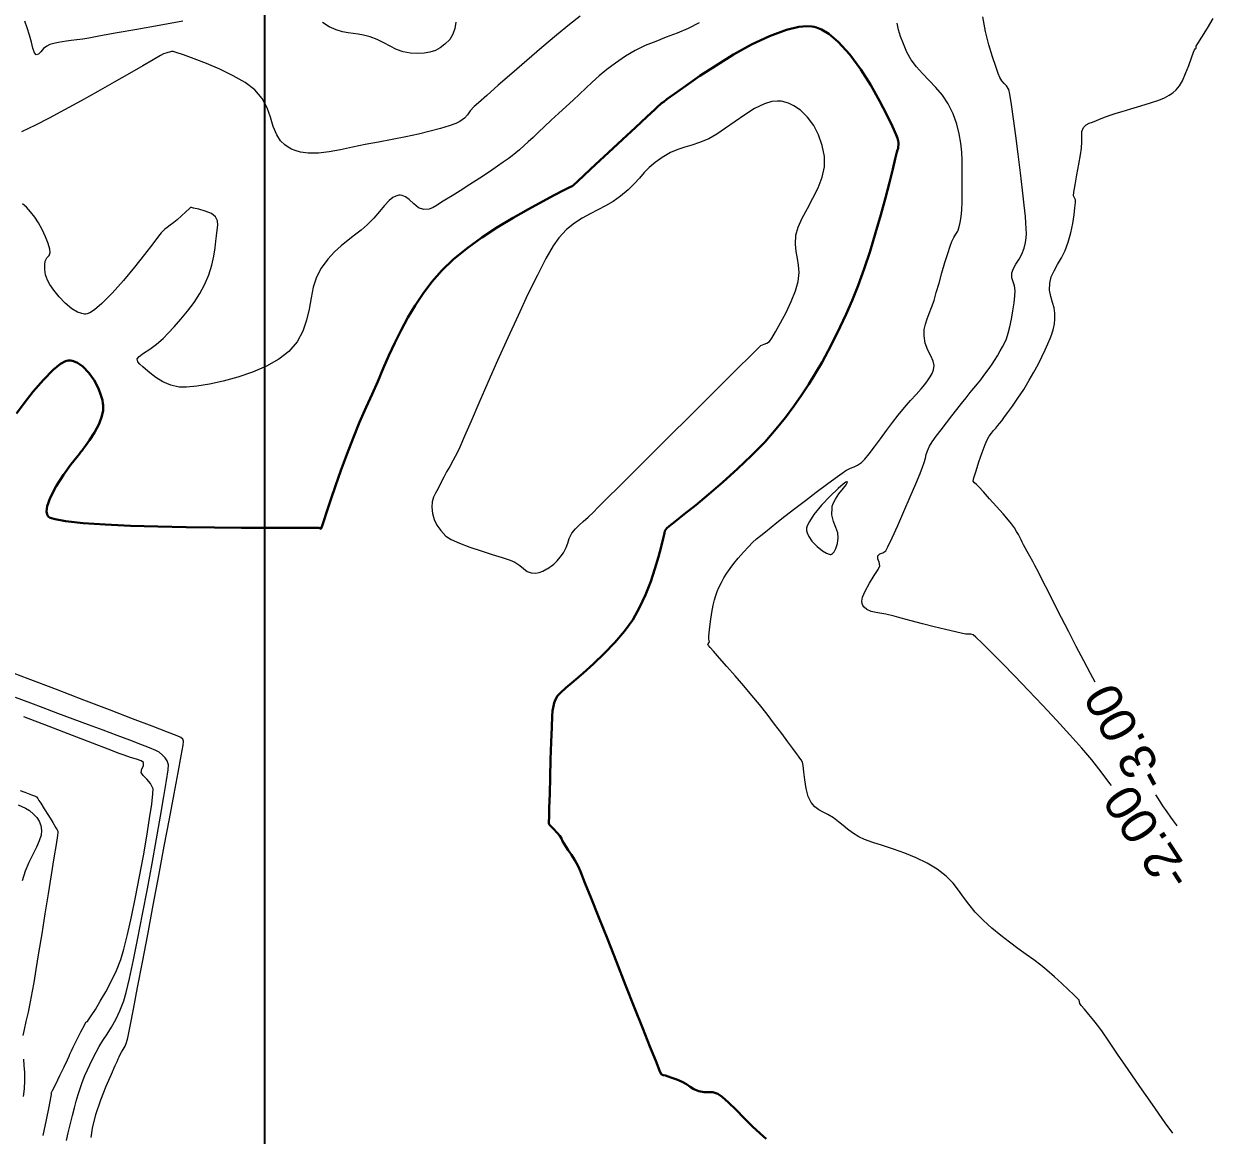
# Model space of a CAD drawing. Header units: metres. Extents: x 2662 to 3279, y 1027 to 1511.
# Drawn here: x 3166.9 to 3266.7, y 1326.3 to 1419.6 of the extents above; entities that cross this region are included whole.
import ezdxf

# ---------------------------------------------------------------- set-up
doc = ezdxf.new("R2010")
doc.units = ezdxf.units.M
doc.header["$LTSCALE"] = 1000
doc.layers.add('01 main point', color=1, linetype='Continuous')
for name, color, linetype, lineweight in [('CONT-MJR', 251, 'Continuous', 30), ('CONT-MNR', 252, 'Continuous', 9), ('TEXT KONT', 3, 'Continuous', 15)]:
    doc.layers.add(name, color=color, linetype=linetype, lineweight=lineweight)
doc.styles.get("Standard").update_dxf_attribs({"font": 'arial.ttf'})

msp = doc.modelspace()

# ---------------------------------------------------------------- linework, layer by layer
at = {"layer": '01 main point'}
msp.add_lwpolyline([(2684.596, 1092.671), (3187.114, 1092.671), (3187.114, 1448.024), (2684.596, 1448.024)], close=True, dxfattribs=at)
at = {"layer": 'CONT-MJR', "flags": 128}
msp.add_lwpolyline([(3229.188, 1325.994), (3228.675, 1326.435), (3228.044, 1327.036), (3227.352, 1327.722), (3226.657, 1328.416), (3226.014, 1329.041), (3225.483, 1329.522), (3225.119, 1329.782), (3224.71, 1329.908), (3224.352, 1329.919), (3223.984, 1329.918), (3223.545, 1330.004), (3223.128, 1330.178), (3222.808, 1330.371), (3222.501, 1330.574), (3222.122, 1330.78), (3221.681, 1330.97), (3221.276, 1331.126), (3220.95, 1331.241), (3220.748, 1331.31), (3220.54, 1331.353), (3220.37, 1331.434), (3220.237, 1331.736), (3219.913, 1332.531), (3219.434, 1333.733), (3218.831, 1335.253), (3218.139, 1337.006), (3217.39, 1338.903), (3216.619, 1340.857), (3215.859, 1342.781), (3215.144, 1344.588), (3214.506, 1346.189), (3213.98, 1347.498), (3213.599, 1348.428), (3213.397, 1348.891), (3213.12, 1349.39), (3212.838, 1349.837), (3212.577, 1350.221), (3212.362, 1350.53), (3212.218, 1350.753), (3212.098, 1350.998), (3212.012, 1351.198), (3211.876, 1351.431), (3211.652, 1351.7), (3211.342, 1352.027), (3211.064, 1352.313), (3210.937, 1352.457), (3210.938, 1352.56), (3210.955, 1352.668), (3210.963, 1352.983), (3210.984, 1353.797), (3211.015, 1354.972), (3211.052, 1356.371), (3211.095, 1357.858), (3211.14, 1359.296), (3211.185, 1360.547), (3211.228, 1361.474), (3211.265, 1361.941), (3211.33, 1362.311), (3211.397, 1362.602), (3211.501, 1362.877), (3211.677, 1363.198), (3211.912, 1363.45), (3212.382, 1363.865), (3213.037, 1364.423), (3213.826, 1365.102), (3214.697, 1365.881), (3215.6, 1366.74), (3216.484, 1367.656), (3217.296, 1368.61), (3217.987, 1369.579), (3218.562, 1370.598), (3219.064, 1371.684), (3219.493, 1372.787), (3219.853, 1373.858), (3220.146, 1374.85), (3220.374, 1375.713), (3220.539, 1376.399), (3220.642, 1376.859), (3220.688, 1377.045), (3220.764, 1377.166), (3220.856, 1377.277), (3221.051, 1377.432), (3221.556, 1377.829), (3222.316, 1378.432), (3223.273, 1379.209), (3224.371, 1380.124), (3225.556, 1381.145), (3226.771, 1382.238), (3227.959, 1383.369), (3229.065, 1384.504), (3230.032, 1385.61), (3230.799, 1386.575), (3231.506, 1387.514), (3232.16, 1388.437), (3232.768, 1389.353), (3233.339, 1390.272), (3233.88, 1391.203), (3234.399, 1392.156), (3234.903, 1393.14), (3235.4, 1394.165), (3235.897, 1395.241), (3236.403, 1396.378), (3236.915, 1397.638), (3237.42, 1399.045), (3237.909, 1400.54), (3238.373, 1402.07), (3238.805, 1403.577), (3239.194, 1405.007), (3239.532, 1406.302), (3239.811, 1407.408), (3240.022, 1408.269), (3240.156, 1408.829), (3240.204, 1409.031), (3240.234, 1409.087), (3240.262, 1409.143), (3240.277, 1409.261), (3240.284, 1409.472), (3240.283, 1409.628), (3240.27, 1409.805), (3240.215, 1410.006), (3240.09, 1410.298), (3239.78, 1410.984), (3239.308, 1411.969), (3238.693, 1413.16), (3237.958, 1414.463), (3237.124, 1415.783), (3236.211, 1417.028), (3235.241, 1418.102), (3234.437, 1418.776), (3233.826, 1419.142), (3233.417, 1419.308), (3233.213, 1419.366), (3233.022, 1419.402), (3232.608, 1419.431), (3231.917, 1419.372), (3230.886, 1419.125), (3229.469, 1418.592), (3227.968, 1417.87), (3226.449, 1417.027), (3224.977, 1416.127), (3223.616, 1415.237), (3222.431, 1414.421), (3221.488, 1413.746), (3220.851, 1413.277), (3220.584, 1413.08), (3220.414, 1412.955), (3220.288, 1412.841), (3220.132, 1412.696), (3219.839, 1412.426), (3219.166, 1411.8), (3218.222, 1410.921), (3217.118, 1409.893), (3215.965, 1408.818), (3214.873, 1407.801), (3213.952, 1406.943), (3213.313, 1406.347), (3213.066, 1406.118), (3212.988, 1406.053), (3212.908, 1405.99), (3212.714, 1405.895), (3212.195, 1405.638), (3211.405, 1405.236), (3210.399, 1404.707), (3209.233, 1404.068), (3207.961, 1403.337), (3206.639, 1402.53), (3205.322, 1401.666), (3204.065, 1400.76), (3202.922, 1399.831), (3201.95, 1398.897), (3201.126, 1397.949), (3200.383, 1396.972), (3199.712, 1395.969), (3199.101, 1394.944), (3198.54, 1393.9), (3198.018, 1392.839), (3197.524, 1391.767), (3197.048, 1390.685), (3196.578, 1389.598), (3196.105, 1388.508), (3195.616, 1387.419), (3195.066, 1386.164), (3194.521, 1384.827), (3193.995, 1383.458), (3193.498, 1382.107), (3193.043, 1380.825), (3192.641, 1379.663), (3192.306, 1378.67), (3192.049, 1377.897), (3191.908, 1377.471), (3191.843, 1377.281), (3191.822, 1377.222), (3191.817, 1377.214), (3191.806, 1377.213), (3191.775, 1377.225), (3191.716, 1377.262), (3191.642, 1377.303), (3191.311, 1377.303), (3190.403, 1377.298), (3189.013, 1377.294), (3187.234, 1377.292), (3185.161, 1377.299), (3182.89, 1377.316), (3180.514, 1377.348), (3178.127, 1377.398), (3175.825, 1377.47), (3173.702, 1377.568), (3171.853, 1377.696), (3170.371, 1377.857), (3169.514, 1378.013), (3169.095, 1378.146), (3168.933, 1378.243), (3168.89, 1378.294), (3168.839, 1378.405), (3168.79, 1378.66), (3168.837, 1379.116), (3169.083, 1379.824), (3169.596, 1380.794), (3170.221, 1381.756), (3170.837, 1382.601), (3171.319, 1383.224), (3171.544, 1383.515), (3171.66, 1383.674), (3171.765, 1383.794), (3171.878, 1383.956), (3172.056, 1384.193), (3172.4, 1384.657), (3172.816, 1385.288), (3173.208, 1386.028), (3173.439, 1386.66), (3173.533, 1387.137), (3173.546, 1387.45), (3173.536, 1387.603), (3173.519, 1387.735), (3173.468, 1388.006), (3173.355, 1388.427), (3173.139, 1388.998), (3172.779, 1389.693), (3172.337, 1390.324), (3171.832, 1390.843), (3171.396, 1391.146), (3171.057, 1391.292), (3170.828, 1391.345), (3170.712, 1391.357), (3170.607, 1391.352), (3170.372, 1391.287), (3169.967, 1391.061), (3169.353, 1390.564), (3168.518, 1389.718), (3167.676, 1388.742), (3166.896, 1387.761), (3166.251, 1386.904)], dxfattribs=at)
at = {"layer": 'CONT-MNR', "flags": 128}
for points, elevation in [([(3213.567, 1420.269), (3212.68, 1419.559), (3211.586, 1418.652), (3210.363, 1417.618), (3209.089, 1416.526), (3207.841, 1415.448), (3206.697, 1414.452), (3205.737, 1413.609), (3205.036, 1412.989), (3204.675, 1412.662), (3204.344, 1412.297), (3204.11, 1411.98), (3203.862, 1411.691), (3203.486, 1411.414), (3203.137, 1411.254), (3202.584, 1411.058), (3201.856, 1410.836), (3200.985, 1410.599), (3200, 1410.355), (3198.929, 1410.116), (3197.803, 1409.892), (3196.652, 1409.691), (3195.527, 1409.486), (3194.462, 1409.26), (3193.453, 1409.044), (3192.5, 1408.867), (3191.601, 1408.761), (3190.755, 1408.754), (3190.114, 1408.842), (3189.655, 1408.972), (3189.358, 1409.092), (3189.213, 1409.163), (3189.054, 1409.252), (3188.774, 1409.447), (3188.434, 1409.781), (3188.101, 1410.289), (3187.81, 1411.002), (3187.572, 1411.771), (3187.296, 1412.562), (3186.888, 1413.341), (3186.255, 1414.074), (3185.448, 1414.68), (3184.442, 1415.262), (3183.331, 1415.802), (3182.207, 1416.284), (3181.162, 1416.691), (3180.288, 1417.005), (3179.678, 1417.208), (3179.423, 1417.285), (3179.269, 1417.28), (3179.112, 1417.241), (3178.973, 1417.209), (3178.808, 1417.163), (3178.612, 1417.09), (3178.354, 1416.948), (3177.748, 1416.599), (3176.857, 1416.085), (3175.743, 1415.443), (3174.468, 1414.713), (3173.095, 1413.935), (3171.686, 1413.146), (3170.304, 1412.386), (3169.009, 1411.694), (3167.866, 1411.11), (3166.688, 1410.553)], -2), ([(3223.574, 1419.691), (3222.641, 1419.235), (3221.717, 1418.843), (3220.806, 1418.49), (3219.912, 1418.146), (3219.04, 1417.784), (3218.193, 1417.376), (3217.376, 1416.895), (3216.539, 1416.319), (3215.812, 1415.77), (3215.17, 1415.242), (3214.59, 1414.728), (3214.048, 1414.222), (3213.518, 1413.716), (3212.978, 1413.204), (3212.403, 1412.679), (3211.743, 1412.083), (3211.134, 1411.518), (3210.577, 1410.991), (3210.072, 1410.509), (3209.619, 1410.077), (3209.219, 1409.702), (3208.871, 1409.39), (3208.478, 1409.05), (3208.163, 1408.783), (3207.87, 1408.545), (3207.542, 1408.294), (3207.124, 1407.988), (3206.649, 1407.657), (3205.968, 1407.2), (3205.165, 1406.67), (3204.32, 1406.121), (3203.516, 1405.607), (3202.834, 1405.183), (3202.357, 1404.902), (3201.927, 1404.636), (3201.576, 1404.391), (3201.25, 1404.191), (3200.895, 1404.062), (3200.459, 1404.027), (3200.006, 1404.174), (3199.609, 1404.492), (3199.229, 1404.855), (3198.91, 1405.095), (3198.647, 1405.203), (3198.457, 1405.227), (3198.356, 1405.221), (3198.27, 1405.207), (3198.104, 1405.156), (3197.863, 1405.029), (3197.548, 1404.777), (3197.149, 1404.355), (3196.724, 1403.849), (3196.25, 1403.298), (3195.704, 1402.738), (3195.187, 1402.289), (3194.647, 1401.869), (3194.091, 1401.446), (3193.525, 1400.989), (3192.956, 1400.467), (3192.39, 1399.85), (3191.833, 1399.107), (3191.438, 1398.343), (3191.176, 1397.499), (3190.989, 1396.597), (3190.819, 1395.664), (3190.606, 1394.722), (3190.292, 1393.798), (3189.819, 1392.915), (3189.127, 1392.097), (3188.282, 1391.446), (3187.246, 1390.871), (3186.082, 1390.375), (3184.853, 1389.958), (3183.621, 1389.623), (3182.449, 1389.37), (3181.399, 1389.2), (3180.534, 1389.116), (3179.917, 1389.118), (3179.217, 1389.275), (3178.553, 1389.567), (3177.955, 1389.929), (3177.454, 1390.3), (3177.079, 1390.616), (3176.86, 1390.814), (3176.613, 1391.035), (3176.437, 1391.247), (3176.391, 1391.484), (3176.551, 1391.68), (3176.929, 1391.95), (3177.446, 1392.295), (3178.022, 1392.712), (3178.577, 1393.199), (3179, 1393.634), (3179.504, 1394.18), (3180.057, 1394.81), (3180.623, 1395.502), (3181.167, 1396.229), (3181.656, 1396.969), (3182.054, 1397.694), (3182.399, 1398.527), (3182.651, 1399.344), (3182.825, 1400.114), (3182.938, 1400.803), (3183.007, 1401.381), (3183.049, 1401.816), (3183.116, 1402.295), (3183.171, 1402.702), (3183.147, 1403.066), (3182.979, 1403.421), (3182.633, 1403.685), (3182.112, 1403.897), (3181.56, 1404.053), (3181.121, 1404.15), (3180.941, 1404.183), (3180.879, 1404.198), (3180.762, 1404.092), (3180.475, 1403.828), (3180.106, 1403.492), (3179.742, 1403.165), (3179.471, 1402.932), (3179.16, 1402.697), (3178.897, 1402.514), (3178.706, 1402.371), (3178.59, 1402.264), (3178.505, 1402.172), (3178.397, 1402.055), (3178.191, 1401.786), (3177.705, 1401.147), (3177.006, 1400.243), (3176.162, 1399.182), (3175.239, 1398.07), (3174.304, 1397.014), (3173.423, 1396.121), (3172.802, 1395.595), (3172.409, 1395.347), (3172.188, 1395.264), (3172.092, 1395.25), (3171.975, 1395.249), (3171.738, 1395.282), (3171.381, 1395.403), (3170.909, 1395.677), (3170.346, 1396.149), (3169.835, 1396.698), (3169.4, 1397.251), (3169.068, 1397.737), (3168.863, 1398.085), (3168.693, 1398.536), (3168.628, 1398.978), (3168.633, 1399.375), (3168.678, 1399.689), (3168.815, 1399.96), (3168.997, 1400.162), (3169.098, 1400.423), (3169.052, 1400.703), (3168.909, 1401.164), (3168.69, 1401.733), (3168.417, 1402.342), (3168.111, 1402.919), (3167.793, 1403.395), (3167.439, 1403.842), (3167.111, 1404.216), (3166.771, 1404.51)], -1), ([(3180.235, 1419.829), (3178.248, 1419.484), (3176.373, 1419.152), (3174.701, 1418.851), (3173.328, 1418.601), (3172.344, 1418.423), (3171.844, 1418.337), (3171.326, 1418.265), (3170.861, 1418.205), (3170.451, 1418.153), (3170.096, 1418.102), (3169.797, 1418.046), (3169.506, 1417.987), (3169.278, 1417.939), (3169.059, 1417.869), (3168.797, 1417.745), (3168.53, 1417.531), (3168.312, 1417.275), (3168.118, 1417.074), (3167.922, 1417.024), (3167.773, 1417.194), (3167.642, 1417.568), (3167.51, 1418.082), (3167.359, 1418.676), (3167.169, 1419.286), (3166.964, 1419.829)], -3), ([(3203.134, 1419.761), (3203.066, 1419.235), (3202.898, 1418.757), (3202.621, 1418.314), (3202.228, 1417.895), (3201.837, 1417.597), (3201.418, 1417.381), (3200.964, 1417.239), (3200.467, 1417.161), (3199.922, 1417.138), (3199.32, 1417.161), (3198.719, 1417.265), (3198.163, 1417.466), (3197.63, 1417.727), (3197.1, 1418.013), (3196.549, 1418.287), (3195.957, 1418.511), (3195.399, 1418.656), (3194.933, 1418.738), (3194.515, 1418.791), (3194.099, 1418.848), (3193.638, 1418.943), (3193.089, 1419.108), (3192.507, 1419.376), (3191.955, 1419.727)], -3), ([(3263.31, 1326.465), (3262.67, 1327.351), (3261.599, 1328.87), (3260.549, 1330.384), (3259.562, 1331.822), (3258.68, 1333.114), (3257.949, 1334.188), (3257.41, 1334.973), (3257.106, 1335.397), (3256.683, 1335.932), (3256.264, 1336.442), (3255.898, 1336.88), (3255.633, 1337.2), (3255.516, 1337.353), (3255.485, 1337.491), (3255.451, 1337.625), (3255.32, 1337.768), (3255.004, 1338.083), (3254.547, 1338.524), (3253.989, 1339.047), (3253.374, 1339.608), (3252.742, 1340.161), (3252.232, 1340.575), (3251.648, 1341.014), (3251.006, 1341.482), (3250.319, 1341.98), (3249.603, 1342.51), (3248.872, 1343.074), (3248.14, 1343.675), (3247.423, 1344.314), (3246.724, 1345.03), (3246.191, 1345.686), (3245.753, 1346.299), (3245.34, 1346.884), (3244.88, 1347.458), (3244.304, 1348.04), (3243.539, 1348.644), (3242.708, 1349.153), (3241.787, 1349.597), (3240.823, 1349.983), (3239.861, 1350.32), (3238.948, 1350.616), (3238.129, 1350.88), (3237.451, 1351.12), (3236.959, 1351.343), (3236.424, 1351.676), (3236.004, 1351.988), (3235.638, 1352.293), (3235.266, 1352.608), (3234.827, 1352.947), (3234.367, 1353.234), (3233.962, 1353.434), (3233.601, 1353.62), (3233.268, 1353.865), (3232.952, 1354.244), (3232.724, 1354.75), (3232.555, 1355.417), (3232.433, 1356.141), (3232.345, 1356.82), (3232.281, 1357.351), (3232.228, 1357.631), (3232.129, 1357.819), (3232.023, 1357.957), (3231.888, 1358.128), (3231.737, 1358.338), (3231.436, 1358.755), (3231.01, 1359.336), (3230.489, 1360.039), (3229.897, 1360.823), (3229.263, 1361.647), (3228.613, 1362.467), (3227.994, 1363.219), (3227.302, 1364.032), (3226.586, 1364.858), (3225.893, 1365.648), (3225.271, 1366.355), (3224.766, 1366.928), (3224.48, 1367.259), (3224.349, 1367.416), (3224.308, 1367.472), (3224.302, 1367.484), (3224.303, 1367.509), (3224.326, 1367.561), (3224.384, 1367.638), (3224.436, 1367.728), (3224.405, 1367.836), (3224.365, 1367.947), (3224.382, 1368.188), (3224.434, 1368.734), (3224.516, 1369.446), (3224.621, 1370.183), (3224.742, 1370.805), (3224.854, 1371.258), (3224.954, 1371.619), (3225.067, 1371.943), (3225.217, 1372.284), (3225.427, 1372.699), (3225.643, 1373.088), (3225.884, 1373.478), (3226.158, 1373.88), (3226.475, 1374.303), (3226.844, 1374.756), (3227.274, 1375.25), (3227.694, 1375.704), (3228.051, 1376.061), (3228.383, 1376.362), (3228.727, 1376.651), (3229.121, 1376.971), (3229.602, 1377.365), (3230.082, 1377.751), (3230.764, 1378.283), (3231.585, 1378.915), (3232.481, 1379.597), (3233.389, 1380.284), (3234.246, 1380.926), (3234.99, 1381.477), (3235.556, 1381.888), (3235.882, 1382.112), (3236.252, 1382.304), (3236.563, 1382.42), (3236.864, 1382.548), (3237.199, 1382.774), (3237.469, 1383.055), (3237.839, 1383.515), (3238.283, 1384.104), (3238.775, 1384.774), (3239.288, 1385.474), (3239.796, 1386.154), (3240.274, 1386.764), (3240.801, 1387.394), (3241.31, 1387.975), (3241.778, 1388.498), (3242.186, 1388.956), (3242.511, 1389.34), (3242.731, 1389.643), (3242.95, 1389.98), (3243.12, 1390.26), (3243.233, 1390.55), (3243.283, 1390.92), (3243.207, 1391.294), (3243.003, 1391.728), (3242.753, 1392.226), (3242.537, 1392.791), (3242.435, 1393.428), (3242.461, 1393.946), (3242.554, 1394.404), (3242.7, 1394.84), (3242.879, 1395.292), (3243.076, 1395.798), (3243.273, 1396.396), (3243.463, 1397.054), (3243.694, 1397.851), (3243.944, 1398.713), (3244.196, 1399.566), (3244.428, 1400.337), (3244.621, 1400.951), (3244.756, 1401.334), (3244.931, 1401.684), (3245.103, 1401.944), (3245.262, 1402.207), (3245.399, 1402.564), (3245.477, 1402.922), (3245.544, 1403.405), (3245.598, 1403.992), (3245.634, 1404.664), (3245.648, 1405.403), (3245.637, 1406.188), (3245.629, 1406.804), (3245.632, 1407.451), (3245.627, 1408.129), (3245.597, 1408.841), (3245.525, 1409.589), (3245.393, 1410.373), (3245.184, 1411.195), (3244.879, 1412.058), (3244.469, 1412.885), (3243.978, 1413.613), (3243.434, 1414.267), (3242.87, 1414.87), (3242.314, 1415.446), (3241.797, 1416.017), (3241.35, 1416.607), (3241.003, 1417.239), (3240.704, 1417.94), (3240.466, 1418.555), (3240.288, 1419.121), (3240.174, 1419.674)], -1), ([(3258.167, 1355.648), (3258.038, 1355.827), (3257.294, 1356.815), (3256.507, 1357.809), (3255.673, 1358.797), (3254.675, 1359.924), (3253.564, 1361.141), (3252.389, 1362.4), (3251.201, 1363.651), (3250.048, 1364.848), (3248.981, 1365.942), (3248.051, 1366.883), (3247.306, 1367.624), (3246.797, 1368.116), (3246.574, 1368.312), (3246.371, 1368.365), (3246.184, 1368.356), (3245.954, 1368.365), (3245.667, 1368.428), (3245.069, 1368.567), (3244.248, 1368.762), (3243.294, 1368.994), (3242.297, 1369.241), (3241.345, 1369.483), (3240.527, 1369.7), (3239.933, 1369.87), (3239.224, 1370.042), (3238.568, 1370.154), (3237.999, 1370.281), (3237.631, 1370.442), (3237.416, 1370.622), (3237.307, 1370.779), (3237.264, 1370.87), (3237.237, 1370.954), (3237.223, 1371.145), (3237.284, 1371.479), (3237.486, 1371.985), (3237.855, 1372.655), (3238.256, 1373.288), (3238.581, 1373.801), (3238.726, 1374.109), (3238.673, 1374.422), (3238.556, 1374.684), (3238.553, 1374.938), (3238.729, 1375.108), (3238.98, 1375.194), (3239.227, 1375.356), (3239.411, 1375.7), (3239.761, 1376.453), (3240.224, 1377.488), (3240.744, 1378.676), (3241.268, 1379.889), (3241.741, 1380.997), (3242.109, 1381.872), (3242.319, 1382.385), (3242.458, 1382.796), (3242.546, 1383.133), (3242.623, 1383.442), (3242.73, 1383.767), (3242.908, 1384.156), (3243.133, 1384.527), (3243.462, 1384.998), (3243.865, 1385.538), (3244.309, 1386.113), (3244.765, 1386.693), (3245.201, 1387.244), (3245.585, 1387.736), (3245.97, 1388.225), (3246.314, 1388.652), (3246.627, 1389.033), (3246.917, 1389.386), (3247.191, 1389.728), (3247.457, 1390.078), (3247.736, 1390.453), (3247.957, 1390.752), (3248.152, 1391.03), (3248.353, 1391.342), (3248.592, 1391.742), (3248.832, 1392.151), (3249.028, 1392.49), (3249.196, 1392.814), (3249.352, 1393.18), (3249.511, 1393.643), (3249.649, 1394.168), (3249.781, 1394.812), (3249.897, 1395.507), (3249.99, 1396.183), (3250.051, 1396.772), (3250.072, 1397.204), (3250.017, 1397.628), (3249.906, 1397.962), (3249.815, 1398.29), (3249.814, 1398.697), (3249.934, 1399.071), (3250.149, 1399.446), (3250.408, 1399.844), (3250.659, 1400.282), (3250.851, 1400.782), (3250.961, 1401.256), (3251.013, 1401.644), (3251.024, 1402.008), (3251.01, 1402.408), (3250.99, 1402.904), (3250.948, 1403.432), (3250.848, 1404.382), (3250.703, 1405.644), (3250.526, 1407.111), (3250.331, 1408.672), (3250.131, 1410.221), (3249.939, 1411.647), (3249.768, 1412.844), (3249.632, 1413.701), (3249.543, 1414.11), (3249.37, 1414.407), (3249.173, 1414.612), (3248.972, 1414.817), (3248.792, 1415.113), (3248.666, 1415.432), (3248.451, 1416.027), (3248.181, 1416.85), (3247.889, 1417.852), (3247.606, 1418.986), (3247.366, 1420.204)], -2), ([(3256.794, 1364.352), (3256.415, 1365.067), (3255.855, 1366.128), (3255.219, 1367.343), (3254.587, 1368.562), (3253.975, 1369.752), (3253.399, 1370.879), (3252.873, 1371.913), (3252.412, 1372.82), (3252.031, 1373.569), (3251.746, 1374.126), (3251.572, 1374.46), (3251.323, 1374.91), (3251.098, 1375.303), (3250.911, 1375.628), (3250.775, 1375.876), (3250.67, 1376.101), (3250.594, 1376.284), (3250.485, 1376.508), (3250.363, 1376.732), (3250.211, 1376.995), (3250.021, 1377.295), (3249.784, 1377.63), (3249.517, 1377.954), (3249.069, 1378.469), (3248.517, 1379.09), (3247.941, 1379.732), (3247.419, 1380.31), (3247.027, 1380.741), (3246.846, 1380.938), (3246.675, 1381.067), (3246.568, 1381.208), (3246.625, 1381.483), (3246.799, 1382.071), (3247.044, 1382.828), (3247.311, 1383.613), (3247.555, 1384.283), (3247.729, 1384.694), (3247.914, 1385.003), (3248.1, 1385.246), (3248.281, 1385.456), (3248.452, 1385.661), (3248.633, 1385.887), (3248.78, 1386.064), (3248.957, 1386.293), (3249.14, 1386.536), (3249.45, 1386.952), (3249.854, 1387.509), (3250.316, 1388.173), (3250.801, 1388.912), (3251.274, 1389.69), (3251.653, 1390.363), (3252.004, 1391.02), (3252.323, 1391.647), (3252.602, 1392.23), (3252.837, 1392.754), (3253.022, 1393.206), (3253.151, 1393.572), (3253.292, 1394.048), (3253.377, 1394.431), (3253.418, 1394.821), (3253.425, 1395.316), (3253.364, 1395.773), (3253.228, 1396.231), (3253.079, 1396.715), (3252.978, 1397.248), (3252.987, 1397.853), (3253.118, 1398.378), (3253.348, 1398.885), (3253.642, 1399.402), (3253.963, 1399.955), (3254.275, 1400.571), (3254.543, 1401.277), (3254.751, 1402.056), (3254.912, 1402.838), (3255.029, 1403.565), (3255.105, 1404.178), (3255.144, 1404.619), (3255.149, 1404.832), (3255.067, 1405.002), (3254.985, 1405.173), (3255.019, 1405.471), (3255.123, 1406.111), (3255.267, 1406.947), (3255.422, 1407.833), (3255.558, 1408.625), (3255.644, 1409.175), (3255.677, 1409.71), (3255.67, 1410.171), (3255.695, 1410.567), (3255.823, 1410.902), (3256.039, 1411.138), (3256.286, 1411.273), (3256.577, 1411.373), (3256.924, 1411.506), (3257.291, 1411.661), (3257.66, 1411.797), (3258.071, 1411.936), (3258.566, 1412.103), (3259.078, 1412.263), (3259.806, 1412.476), (3260.637, 1412.719), (3261.458, 1412.969), (3262.158, 1413.203), (3262.624, 1413.398), (3263.024, 1413.621), (3263.33, 1413.825), (3263.597, 1414.071), (3263.882, 1414.419), (3264.117, 1414.832), (3264.384, 1415.436), (3264.65, 1416.113), (3264.884, 1416.748), (3265.054, 1417.224), (3265.127, 1417.424), (3265.203, 1417.506), (3265.266, 1417.577), (3265.271, 1417.659), (3265.274, 1417.743), (3265.415, 1417.965), (3265.766, 1418.509), (3266.23, 1419.248), (3266.708, 1420.051)], -3), ([(3172.539, 1326.116), (3172.638, 1326.9), (3172.931, 1328.042), (3173.343, 1329.256), (3173.8, 1330.425), (3174.229, 1331.432), (3174.555, 1332.162), (3174.704, 1332.499), (3174.789, 1332.713), (3174.869, 1332.879), (3174.974, 1333.085), (3175.088, 1333.283), (3175.227, 1333.503), (3175.374, 1333.763), (3175.509, 1334.08), (3175.599, 1334.482), (3175.793, 1335.444), (3176.073, 1336.878), (3176.425, 1338.698), (3176.83, 1340.817), (3177.274, 1343.149), (3177.739, 1345.607), (3178.21, 1348.104), (3178.67, 1350.554), (3179.104, 1352.869), (3179.493, 1354.963), (3179.823, 1356.749), (3180.077, 1358.141), (3180.239, 1359.052), (3180.292, 1359.394), (3180.216, 1359.566), (3180.07, 1359.698), (3179.759, 1359.825), (3178.929, 1360.149), (3177.653, 1360.641), (3176.009, 1361.272), (3174.07, 1362.014), (3171.914, 1362.838), (3169.615, 1363.716), (3167.248, 1364.619), (3164.89, 1365.518)], 1), ([(3170.458, 1325.853), (3170.608, 1326.507), (3170.794, 1327.272), (3170.965, 1327.962), (3171.126, 1328.589), (3171.283, 1329.165), (3171.44, 1329.704), (3171.603, 1330.217), (3171.778, 1330.717), (3172.009, 1331.321), (3172.213, 1331.794), (3172.417, 1332.219), (3172.651, 1332.68), (3172.944, 1333.259), (3173.209, 1333.741), (3173.521, 1334.245), (3173.864, 1334.784), (3174.225, 1335.373), (3174.588, 1336.024), (3174.94, 1336.751), (3175.265, 1337.569), (3175.471, 1338.293), (3175.748, 1339.47), (3176.08, 1341.014), (3176.451, 1342.838), (3176.846, 1344.853), (3177.25, 1346.973), (3177.647, 1349.109), (3178.022, 1351.176), (3178.358, 1353.084), (3178.64, 1354.748), (3178.853, 1356.078), (3178.982, 1356.989), (3179.01, 1357.393), (3178.902, 1357.731), (3178.745, 1357.992), (3178.526, 1358.218), (3178.234, 1358.454), (3177.962, 1358.599), (3177.438, 1358.824), (3176.696, 1359.117), (3175.775, 1359.468), (3174.711, 1359.866), (3173.539, 1360.3), (3172.296, 1360.759), (3171.018, 1361.231), (3169.742, 1361.707), (3168.505, 1362.174), (3167.455, 1362.575), (3166.189, 1363.057)], 2), ([(3168.511, 1326.263), (3168.779, 1327.596), (3168.999, 1328.693), (3169.147, 1329.439), (3169.202, 1329.716), (3169.194, 1329.771), (3169.187, 1329.824), (3169.292, 1330.046), (3169.555, 1330.593), (3169.9, 1331.31), (3170.252, 1332.042), (3170.537, 1332.634), (3170.678, 1332.931), (3170.748, 1333.091), (3170.8, 1333.219), (3170.87, 1333.379), (3171.03, 1333.702), (3171.332, 1334.303), (3171.676, 1334.982), (3171.961, 1335.541), (3172.086, 1335.78), (3172.15, 1335.814), (3172.215, 1335.848), (3172.305, 1335.977), (3172.54, 1336.326), (3172.883, 1336.86), (3173.3, 1337.543), (3173.757, 1338.339), (3174.219, 1339.215), (3174.652, 1340.133), (3175.021, 1341.059), (3175.283, 1341.929), (3175.586, 1343.147), (3175.915, 1344.626), (3176.256, 1346.278), (3176.593, 1348.017), (3176.913, 1349.756), (3177.2, 1351.406), (3177.44, 1352.882), (3177.618, 1354.096), (3177.719, 1354.961), (3177.728, 1355.391), (3177.519, 1355.838), (3177.201, 1356.195), (3176.898, 1356.489), (3176.735, 1356.749), (3176.782, 1357.058), (3176.918, 1357.327), (3176.922, 1357.579), (3176.714, 1357.743), (3176.332, 1357.879), (3175.84, 1358.019), (3175.302, 1358.196), (3174.885, 1358.356), (3173.97, 1358.706), (3172.634, 1359.217), (3170.955, 1359.859), (3169.009, 1360.604), (3166.872, 1361.422)], 3), ([(3166.563, 1355.249), (3166.953, 1355.092), (3167.241, 1354.978), (3167.529, 1354.879), (3167.766, 1354.8), (3167.933, 1354.715), (3168.054, 1354.577), (3168.15, 1354.408), (3168.294, 1354.179), (3168.585, 1353.712), (3168.946, 1353.131), (3169.301, 1352.558), (3169.573, 1352.116), (3169.687, 1351.927), (3169.72, 1351.838), (3169.741, 1351.746), (3169.699, 1351.466), (3169.581, 1350.712), (3169.402, 1349.582), (3169.178, 1348.169), (3168.922, 1346.57), (3168.651, 1344.88), (3168.379, 1343.193), (3168.122, 1341.607), (3167.893, 1340.214), (3167.709, 1339.112), (3167.584, 1338.396), (3167.41, 1337.499), (3167.229, 1336.638), (3167.057, 1335.853), (3166.91, 1335.183), (3166.803, 1334.669)], 3), ([(3263.677, 1352.287), (3263.634, 1352.348), (3263.542, 1352.476), (3263.388, 1352.684), (3263.158, 1352.994), (3262.836, 1353.438), (3262.484, 1353.948), (3262.111, 1354.53), (3261.9, 1354.89)], -3), ([(3166.398, 1354.049), (3167.021, 1353.765), (3167.355, 1353.569), (3167.698, 1353.261), (3167.969, 1352.965), (3168.169, 1352.653), (3168.303, 1352.298), (3168.374, 1351.871), (3168.333, 1351.491), (3168.175, 1351.029), (3167.931, 1350.49), (3167.633, 1349.88), (3167.312, 1349.203), (3167, 1348.464), (3166.727, 1347.67)], 2), ([(3166.843, 1332.692), (3166.889, 1332.164), (3166.923, 1331.554), (3166.93, 1330.888), (3166.894, 1330.19), (3166.815, 1329.537)], 3)]:
    msp.add_lwpolyline(points, dxfattribs=dict(at, elevation=elevation))
for points, elevation in [([(3210.789, 1373.847), (3210.849, 1373.882), (3210.968, 1373.956), (3211.142, 1374.076), (3211.366, 1374.257), (3211.637, 1374.521), (3211.904, 1374.83), (3212.17, 1375.191), (3212.408, 1375.632), (3212.529, 1376.019), (3212.65, 1376.407), (3212.887, 1376.849), (3213.169, 1377.206), (3213.482, 1377.524), (3213.835, 1377.839), (3214.232, 1378.189), (3214.681, 1378.612), (3215.069, 1378.998), (3215.823, 1379.75), (3216.873, 1380.799), (3218.152, 1382.077), (3219.592, 1383.515), (3221.126, 1385.045), (3222.684, 1386.599), (3224.199, 1388.109), (3225.603, 1389.506), (3226.827, 1390.722), (3227.805, 1391.688), (3228.468, 1392.337), (3228.747, 1392.6), (3229.005, 1392.729), (3229.233, 1392.803), (3229.458, 1392.956), (3229.648, 1393.223), (3229.98, 1393.768), (3230.399, 1394.514), (3230.852, 1395.385), (3231.284, 1396.304), (3231.64, 1397.194), (3231.867, 1397.979), (3231.952, 1398.723), (3231.912, 1399.348), (3231.806, 1399.916), (3231.694, 1400.487), (3231.635, 1401.12), (3231.687, 1401.878), (3231.878, 1402.552), (3232.219, 1403.304), (3232.65, 1404.115), (3233.112, 1404.969), (3233.546, 1405.85), (3233.893, 1406.739), (3234.094, 1407.62), (3234.09, 1408.476), (3233.89, 1409.411), (3233.584, 1410.288), (3233.174, 1411.088), (3232.665, 1411.788), (3232.061, 1412.369), (3231.511, 1412.733), (3231.062, 1412.941), (3230.745, 1413.046), (3230.581, 1413.088), (3230.435, 1413.116), (3230.136, 1413.136), (3229.674, 1413.088), (3229.035, 1412.898), (3228.216, 1412.501), (3227.388, 1411.985), (3226.572, 1411.413), (3225.783, 1410.845), (3225.042, 1410.344), (3224.364, 1409.971), (3223.59, 1409.656), (3222.938, 1409.441), (3222.352, 1409.267), (3221.778, 1409.075), (3221.163, 1408.805), (3220.453, 1408.4), (3219.857, 1407.978), (3219.371, 1407.554), (3218.947, 1407.12), (3218.541, 1406.669), (3218.105, 1406.195), (3217.594, 1405.691), (3216.962, 1405.149), (3216.336, 1404.705), (3215.7, 1404.335), (3215.055, 1404.003), (3214.405, 1403.673), (3213.75, 1403.309), (3213.093, 1402.876), (3212.436, 1402.338), (3211.781, 1401.659), (3211.304, 1400.975), (3210.695, 1399.905), (3209.983, 1398.524), (3209.194, 1396.904), (3208.357, 1395.118), (3207.499, 1393.238), (3206.649, 1391.338), (3205.832, 1389.49), (3205.078, 1387.767), (3204.415, 1386.242), (3203.868, 1384.988), (3203.467, 1384.078), (3203.24, 1383.583), (3202.917, 1382.971), (3202.63, 1382.46), (3202.369, 1382.004), (3202.123, 1381.555), (3201.884, 1381.064), (3201.648, 1380.598), (3201.432, 1380.22), (3201.258, 1379.869), (3201.148, 1379.489), (3201.123, 1379.019), (3201.184, 1378.499), (3201.32, 1378.001), (3201.544, 1377.523), (3201.866, 1377.06), (3202.299, 1376.608), (3202.755, 1376.313), (3203.457, 1375.998), (3204.319, 1375.674), (3205.257, 1375.357), (3206.187, 1375.059), (3207.026, 1374.794), (3207.688, 1374.575), (3208.09, 1374.416), (3208.505, 1374.146), (3208.822, 1373.87), (3209.12, 1373.639), (3209.474, 1373.506), (3209.837, 1373.481), (3210.145, 1373.536), (3210.445, 1373.661)], 1), ([(3234.712, 1378.98), (3234.737, 1379.104), (3234.817, 1379.349), (3234.992, 1379.708), (3235.288, 1380.153), (3235.668, 1380.63), (3235.902, 1380.921), (3235.994, 1381.073), (3236, 1381.138), (3235.984, 1381.159), (3235.96, 1381.163), (3235.871, 1381.125), (3235.647, 1380.967), (3235.217, 1380.599), (3234.55, 1379.953), (3233.84, 1379.193), (3233.2, 1378.413), (3232.811, 1377.839), (3232.63, 1377.471), (3232.574, 1377.266), (3232.569, 1377.178), (3232.577, 1377.081), (3232.623, 1376.884), (3232.756, 1376.583), (3233.026, 1376.188), (3233.458, 1375.737), (3233.918, 1375.371), (3234.254, 1375.169), (3234.46, 1375.084), (3234.566, 1375.065), (3234.607, 1375.067), (3234.662, 1375.081), (3234.764, 1375.136), (3234.896, 1375.276), (3235.037, 1375.548), (3235.162, 1375.982), (3235.237, 1376.461), (3235.193, 1376.871), (3235.034, 1377.328), (3234.844, 1377.833), (3234.709, 1378.384)], -1)]:
    msp.add_lwpolyline(points, close=True, dxfattribs=dict(at, elevation=elevation))

# ---------------------------------------------------------------- texts
at = {"layer": 'TEXT KONT', "char_height": 3, "attachment_point": 5}
for s, insert, rotation in [('{-3.00}', (3259.325, 1359.609, -3), 118.26368), ('{-2.00}', (3261.187, 1351.2, -2), 123.01285)]:
    msp.add_mtext(s, dxfattribs=dict(at, insert=insert, rotation=rotation))

doc.saveas('drawing.dxf')
